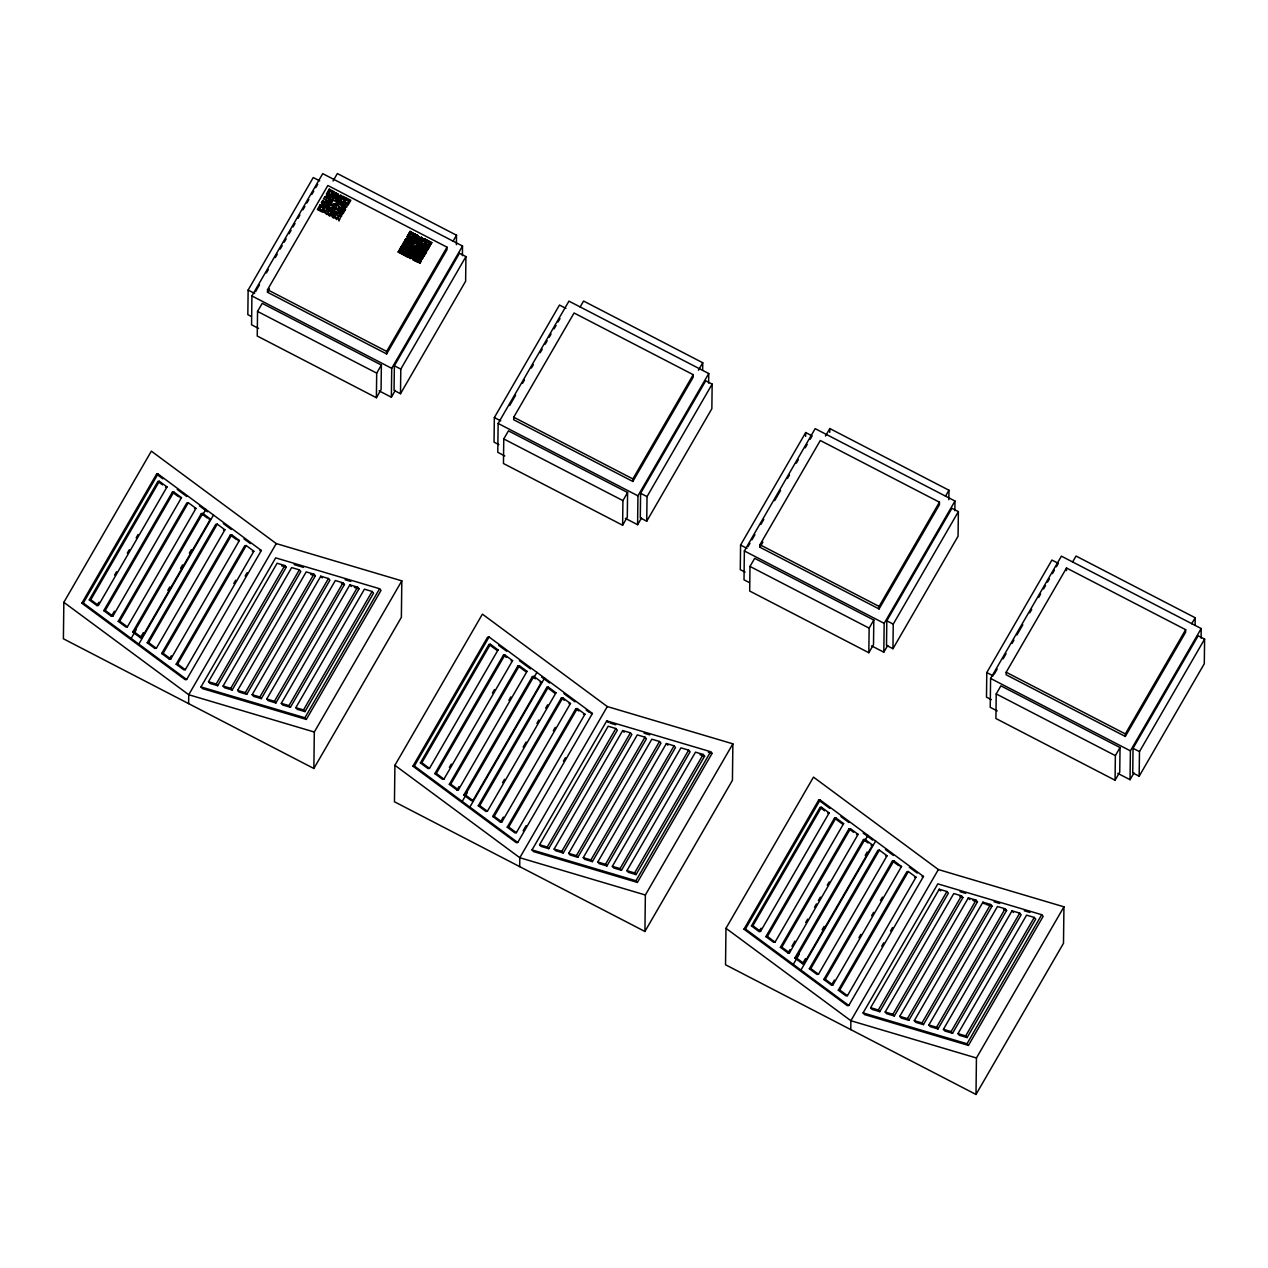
<?xml version="1.0" encoding="UTF-8"?>
<svg xmlns="http://www.w3.org/2000/svg" width="1268" height="1268" viewBox="0 0 1268 1268"><rect width="100%" height="100%" fill="white"/><g stroke="black" fill="none" stroke-linecap="round" stroke-linejoin="round"><path stroke-width="1.5" d="M63.844 602.316L63.4 638.787L313.862 768.487L401.37 617.31L401.813 580.855L276.25 543.576L151.352 451.154L63.844 602.316L188.742 694.737L314.305 732.016L313.862 768.487M188.631 703.629L188.742 694.737L276.25 543.576M319.694 180.88L313.244 177.552L248.132 290.055L247.831 314.638L251.048 316.318M462.408 255.661L462.519 246.04L322.722 173.637L251.92 295.935L251.571 324.798L258.561 328.428M257.547 311.421L257.245 336.02L376.39 397.724L381.066 389.641L381.367 365.041L262.222 303.337L257.547 311.421L376.691 373.125L376.39 397.724M267.485 292.258L267.516 289.722L327.841 185.493L447.002 247.181L446.97 249.717L386.629 353.946L267.485 292.258L269.45 288.835M386.629 353.946L386.661 351.41L447.002 247.181M379.132 390.861L391.368 397.201L391.717 368.338L462.519 246.04M394.364 365.786L394.063 390.37L400.498 393.714L465.625 281.211L465.927 256.611L459.491 253.283L394.364 365.786L400.799 369.115L400.498 393.714M398.279 252.126L401.132 246.864L406.346 249.907L403.493 254.836L398.279 252.126L401.132 246.864M399.436 251.809L401.465 247.942L405.189 250.224L403.161 253.743L399.436 251.809L401.465 247.942M400.577 251.492L401.813 249.035L404.032 250.541L402.812 252.649L400.577 251.492L401.813 249.035M394.903 765.301L394.459 801.772L644.921 931.473L732.428 780.311L732.872 743.841L607.309 706.561L482.411 614.14L394.903 765.301L519.801 857.723L645.364 895.002L644.921 931.473M405.665 247.72L404.92 246.991L405.665 247.72L406.077 246.674L404.587 245.897L403.018 247.276L401.94 245.453L403.842 245.517L402.352 244.74M402.812 252.649L404.048 250.192M403.906 244.074C407.155 246.277 403.763 242.267 403.509 244.772L403.573 242.632L405.063 243.408L403.842 245.865M403.018 247.276L403.43 246.214L401.94 245.453M403.161 253.743L405.189 249.875M403.493 254.836L406.346 249.558M403.509 244.772L403.906 243.725M402.764 244.391L403.573 242.632M406.283 241.649C408.058 242.553 405.871 240.365 405.871 242.346L404.381 241.57L405.617 239.113L405.95 240.555L411.165 243.25L410.341 244.661L406.616 242.727L410.341 244.661M404.651 254.171L405.395 254.9L405.459 252.76L406.949 253.869L405.459 252.76M407.488 249.59C400.656 247.292 408.312 247.45 407.091 250.287L411.561 252.601L412.782 250.493L412.037 249.764C410.515 252.078 417.014 252.332 411.624 250.462M404.587 245.897L406.077 247.022M404.999 245.548L405.744 245.929L405.395 244.502M404.983 255.597L407.963 257.15L404.983 255.597L405.395 254.551M404.381 241.57L405.617 239.113M408.787 245.691C400.91 242.236 412.988 244.962 407.155 248.496L406.822 247.054L409.057 248.211L406.822 247.054M405.792 254.186L406.537 254.583L405.792 254.186L407.424 251.032L408.169 251.761L407.424 251.032M405.871 242.346L406.283 241.3M405.95 240.555L406.362 239.509M406.14 255.28L407.63 256.057L406.14 255.28L406.553 254.234M406.885 245.612L406.14 244.882L410.547 249.336M409.199 244.978L406.22 243.091L409.199 244.978L411.228 241.11L406.759 238.796L407.583 237.401L409.057 238.511L407.583 237.401M406.489 246.325L406.885 245.263M411.228 241.459L406.759 238.796M407.091 250.287L407.504 249.241M407.234 236.656L410.087 231.378L415.302 234.422L412.449 239.351L407.234 236.656L410.087 231.378M407.155 248.496L408.787 245.342M408.851 253.949L407.361 252.823L408.851 253.949L408.914 251.809L410.404 252.57L409.184 255.026L408.439 254.297L409.184 255.026M407.63 245.659L409.12 246.42L407.9 248.544L409.39 249.653L407.9 248.877L409.12 246.769L407.63 245.659L409.263 242.838L411.498 243.995L409.263 242.838M407.836 240.619L408.581 241.015L407.836 240.619L409.073 238.162M408.233 249.97L409.722 250.747L408.233 249.97L409.057 248.211M408.391 236.339L410.436 232.472L414.145 234.754L412.116 238.257L408.391 236.339L410.436 232.472M407.963 257.15L408.787 255.391L411.355 257.99L409.453 257.911L410.943 258.688M408.502 252.855L408.914 251.809M409.12 256.833L409.532 255.771M411.64 240.762L409.406 239.256L411.64 240.762L412.052 239.715L410.087 241.427L411.561 242.553C411.371 240.001 414.287 241.697 412.385 241.142M409.548 236.022L410.769 233.566L413.003 235.071L411.783 237.179L409.548 236.022L410.769 233.566M409.532 245.723L411.434 246.135L409.944 245.025M409.865 247.165L411.355 247.926L409.865 247.165L410.277 246.103M409.722 250.747L410.135 249.701L410.467 251.127L413.447 252.681L413.859 251.619M411.006 256.897L410.277 256.168L411.006 256.897L410.674 255.454L411.418 255.851M410.467 251.127L410.88 250.081M413.051 253.029L414.541 254.155L413.051 253.029L412.227 254.789L410.737 254.012L411.149 252.966L411.894 253.695L411.149 252.966M410.959 248.639L406.489 245.976M411.086 245.041L412.576 245.818L411.086 245.041L411.498 243.995M411.165 243.25L405.95 240.207M410.071 241.776L411.308 239.319M411.355 257.99L409.12 256.485M411.561 242.553L412.385 240.793M414.874 255.233C416.76 254.694 412.607 256.168 412.845 258.751L411.767 256.928L413.384 254.123L414.129 254.852L412.908 256.96L415.143 258.117L415.555 257.071L414.81 256.691L413.178 259.845L414.668 260.622L414.335 259.179L415.08 259.56M411.561 252.601L412.782 250.145M411.91 243.646L412.655 244.027L412.322 242.584L413.051 243.329L412.322 242.584M411.783 237.179L413.003 234.723M411.624 250.81L412.037 249.764M414.065 246.594C417.806 248.385 412.433 244.375 412.845 248.702L412.924 246.563L411.355 247.577M412.116 238.257L414.161 234.406M412.1 258.371L411.767 256.928M412.227 254.789L410.753 253.663M411.355 247.926L412.179 246.182M412.449 239.351L415.302 234.089M412.845 248.702L414.081 246.246M412.1 248.322L412.924 246.563M412.797 240.096C414.446 241.823 411.276 239.177 414.018 237.988L415.508 239.097L414.018 237.988M412.845 258.751L414.874 254.884M412.908 256.96L414.129 254.503M413.194 249.447L415.08 249.859L413.606 248.734M411.751 257.277L413.384 254.123M413.447 252.681L410.483 250.779M413.526 250.874L414.271 251.27L413.939 249.828M413.939 240.127L415.429 240.888L413.939 240.127L414.351 239.081L415.841 239.842L415.429 240.888M415.016 241.602C414.145 239.398 415.191 244.787 412.576 245.818M414.351 239.081L415.841 240.191M414.541 254.155L415.841 249.891L417.251 252.808L420.564 255.439L420.643 253.299M414.414 247.339L415.159 248.068L415.222 245.929M415.571 236.957L415.159 238.019L414.826 236.577M414.747 248.766L416.982 249.923L414.747 248.766L415.159 247.72M414.668 260.622L413.178 259.496M415.476 259.211L414.747 258.482L415.476 259.211L416.3 257.452L416.221 259.591L420.691 261.905L420.358 260.479L421.103 261.208M413.178 259.845L414.81 256.691M424.178 240.857L420.453 238.574L424.178 240.857C425.366 238.004 421.024 239.478 421.467 242.188L421.531 240.397L419.296 239.24L419.375 237.1L416.918 241.316L417.663 242.061L418.488 240.651L416.253 239.493L416.649 238.432L416.506 242.378L414.953 243.393L415.365 242.346L417.188 244.55L418.012 242.79L419.486 243.916L418.012 242.79M415.143 258.117L412.908 256.611M414.953 243.393L415.365 242.346M419.28 259.338C421.198 259.1 417.346 259.449 417.647 262.159L415.413 261.002L415.825 259.956L417.315 261.065L415.825 259.956M415.619 255.629L415.761 251.698M415.682 253.838L415.349 252.395M415.698 243.773L416.522 242.029M415.983 236.609L416.728 236.989L416.792 234.849L417.537 235.579L416.792 234.849M415.952 256.707L418.186 257.864L415.952 256.707L417.188 254.25L419.423 255.407L418.186 257.864M414.192 253.061L415.841 249.891M416.173 251.333L416.586 250.287M416.3 247.751L417.79 248.528L416.3 247.751L417.933 244.581L419.423 245.707L417.933 244.581M417.869 246.721C413.923 244.534 420.58 246.769 416.649 248.845L416.982 249.923M416.316 237.702L417.061 238.083L416.728 236.641M416.221 259.591L417.045 257.848M416.443 244.169L416.855 243.107M416.253 239.493L416.649 238.432M416.649 248.845L417.869 246.388M418.266 246.024L416.792 244.898L418.266 246.024L418.345 243.884L419.09 244.613M417.124 236.292L418.614 237.068L417.124 236.292L417.537 235.246M417.109 256.39L417.854 256.786L417.521 255.343L417.854 256.786M417.188 254.25L419.407 255.756M417.251 252.808L417.663 251.761L416.173 250.985M415.761 241.982L417.394 238.828M417.663 242.061L418.488 240.302L416.253 239.145M417.647 262.159L419.28 259.005M416.506 252.427L417.727 249.97L419.549 252.173L419.962 251.127L418.408 252.491L419.898 253.267C419.882 251.286 422.07 253.473 420.294 252.554M418.06 251.397L418.472 250.351M418.202 247.815L421.182 249.368L417.79 248.528M417.061 238.083L418.281 235.626L418.614 237.068M418.408 252.491L419.898 253.267M418.408 242.442L422.133 244.375L418.408 242.442L419.629 239.985L422.624 241.522L420.5 247.181L419.771 246.452L420.5 247.181M418.931 258.26L419.676 258.64L418.931 258.26L417.315 261.065M419.074 254.678L419.486 253.616L417.251 252.459M419.296 239.24L420.12 237.481M416.918 241.665L419.375 237.1M419.137 262.936L419.882 263.316L419.549 261.874L419.882 263.316M419.296 248.94L420.025 249.685L419.771 246.452M419.28 249.289L419.359 247.149M419.549 252.173L418.075 251.048M419.629 250.382L422.609 251.92L419.629 250.382L420.041 249.336M419.629 239.985L422.609 241.871M420.088 257.943L422.323 259.1L419.676 258.64M419.486 243.916L421.055 242.553L419.423 245.707M420.5 256.881C424.447 259.084 417.774 256.849 421.721 254.773L423.956 256.279L421.721 254.773M420.564 255.439L420.976 254.392M423.354 252.316C425.113 253.22 422.941 251.032 422.941 253.014L420.707 251.857L421.927 249.4L422.672 250.129L421.927 249.4M422.26 250.842C418.329 248.639 424.986 250.874 421.039 252.95M420.722 241.808L421.531 240.048L419.296 238.891M420.691 261.905L421.103 260.859M420.976 244.692L422.624 241.522M421.245 247.561L422.735 248.338L421.245 247.561L423.29 243.71L422.133 244.027M422.751 238.289L421.261 237.164L422.339 238.986M421.467 242.188L423.1 239.034M421.388 254.028L421.8 252.982L422.878 254.805L422.545 253.362M423.147 247.64L422.402 246.895L422.735 248.338M423.132 257.689L422.402 256.96L422.323 259.1M422.133 244.375L422.545 243.313M425.731 239.478L424.511 241.934L423.021 240.825L424.241 238.717L425.731 239.478L424.241 238.717M422.941 253.014L423.354 251.967M422.672 250.129L423.829 249.463L422.609 251.92M424.701 246.61L423.227 245.501L424.701 246.61L423.48 248.718L425.715 249.875L426.539 248.132L428.029 248.893L427.205 250.652L426.476 249.923L427.205 250.652M423.274 254.107L424.019 254.488L423.686 253.045L425.176 253.822L423.956 256.279M423.48 248.718L424.717 246.261M423.686 253.045L425.176 254.171M423.623 245.136L428.838 247.846L423.623 245.136L426.476 239.874L431.691 242.568L428.838 247.846M423.766 251.254C424.637 253.457 423.591 248.068 426.206 247.038L425.462 246.658C422.323 249.225 430.423 250.335 424.637 248.052M424.511 241.934L423.021 240.825M430.549 242.885L428.505 246.753L424.78 244.819L426.825 240.952L430.534 243.234L426.825 240.952M424.843 253.077L425.588 253.473L425.319 250.24L424.907 251.286L426.397 252.063L425.588 253.473M424.907 251.286L426.397 252.063M424.637 248.401L425.462 246.658M425.715 249.875L423.496 248.385M429.392 243.202L428.172 245.659L425.937 244.153L427.157 242.045L429.392 243.202L427.157 242.045M423.75 251.603L426.206 247.038M426.476 239.874L431.691 242.917M426.539 248.132L428.029 249.241M428.172 245.659L425.937 244.153M428.505 246.753L424.78 244.47M456.401 244.692L456.512 235.23L337.367 173.542L333.024 181.039M565.908 308.378L559.473 305.049L494.346 417.552L494.044 442.152L498.879 444.656M708.638 383.158L708.749 373.537L568.936 301.134L498.134 423.449L497.785 452.311L504.775 455.925M503.761 438.934L503.459 463.517L622.62 525.221L627.295 517.138L627.597 492.539L508.452 430.851L503.761 438.934L622.921 500.622L622.62 525.221M513.73 417.22L513.699 419.756L632.843 481.46L693.184 377.23L693.216 374.694L574.071 312.99L513.73 417.22L632.875 478.924L632.843 481.46M519.69 866.63L519.801 857.723L607.309 706.561M625.362 518.358L637.598 524.698L637.947 495.836L708.749 373.537M640.594 493.284L640.292 517.883L646.728 521.211L711.855 408.708L712.156 384.109L705.721 380.78L640.594 493.284L647.029 496.612L646.728 521.211M702.646 370.304L702.741 362.743L583.581 301.039L580.11 307.046M725.978 928.303L725.534 964.758L975.995 1094.458L1063.487 943.297L1063.947 906.826L938.368 869.547L813.485 777.125L725.978 928.303L850.876 1020.724L976.439 1057.987L975.995 1094.458M810.157 439.299L812.138 435.891L805.703 432.546L740.575 545.05L740.274 569.649L745.093 572.153M954.852 510.655L954.978 501.034L815.165 428.647L744.364 550.946L744.015 579.809L749.261 582.519M749.99 566.431L749.689 591.031L868.834 652.719L873.509 644.635L873.81 620.052L754.666 558.348L749.99 566.431L869.135 628.135L868.834 652.719M759.928 547.253L759.96 544.717L820.301 440.487L939.445 502.191L939.414 504.727L879.073 608.957L759.928 547.253L762.892 542.133M805.655 436.335L805.703 432.546M829.763 432.325L829.811 428.552L948.955 490.24L948.844 499.703M850.765 1029.616L850.876 1020.724L938.368 869.547M879.073 608.957L879.104 606.421L939.445 502.191M871.591 645.872L883.812 652.196L884.176 623.349L954.978 501.034M886.808 620.781L886.506 645.38L892.957 648.709L958.069 536.206L958.37 511.622L951.935 508.278L886.808 620.781L893.243 624.125L892.957 648.709M1056.387 566.796L1058.352 563.388L1051.917 560.06L986.789 672.563L986.488 697.162L991.322 699.651M1201.081 638.169L1201.192 628.548L1061.395 556.145L990.593 678.443L990.229 707.306L997.219 710.936M996.22 693.929L995.919 718.528L1115.063 780.232L1119.739 772.149L1120.04 747.549L1000.896 685.845L996.22 693.929L1115.365 755.633L1115.063 780.232M1006.174 672.23L1006.142 674.766L1125.302 736.454L1185.628 632.225L1185.659 629.689L1066.515 568.001L1006.174 672.23L1125.334 733.918L1125.302 736.454M1066.483 570.537L1066.515 568.001M1117.805 773.369L1130.042 779.709L1130.39 750.846L1201.192 628.548M1133.037 748.294L1132.736 772.878L1139.171 776.222L1204.299 663.719L1204.6 639.12L1198.165 635.791L1133.037 748.294L1139.472 751.623L1139.171 776.222M1195.09 625.314L1195.185 617.754L1076.041 556.05L1072.57 562.041M255.55 291.672L259.496 284.856M266.407 272.921L268.372 269.513M275.283 257.594L277.264 254.171M280.212 249.067L282.193 245.659M284.159 242.251L286.14 238.844M289.104 233.724L291.069 230.316M293.051 226.909L295.016 223.501M297.98 218.381L299.945 214.974M302.909 209.854L304.891 206.446M306.856 203.038L308.837 199.631M311.785 194.511L313.767 191.103M315.748 187.696L317.713 184.288M81.849 603.188L156.55 474.153L158.009 473.978L261.351 550.471L186.65 679.505L185.191 679.68L81.849 603.188L83.308 603.029L186.65 679.505M83.308 603.029L158.009 473.978M89.299 599.923L157.898 481.444L159.356 481.269L167.011 486.944L98.413 605.422L96.954 605.597L89.299 599.923L90.773 599.764L98.413 605.422M90.773 599.764L159.356 481.269M96.954 605.597L98.92 602.205M114.595 575.117L116.545 571.741M127.323 553.117L129.288 549.726M136.151 537.886L138.101 534.494M103.786 610.637L172.369 492.158L173.827 491.984L181.482 497.658L112.9 616.137L111.425 616.296L103.786 610.637L105.244 610.479L112.9 616.137M105.244 610.479L173.827 491.984M111.425 616.296L114.374 611.224M118.257 621.352L186.856 502.873L188.314 502.699L195.969 508.373L127.371 626.852L125.912 627.01L118.257 621.352L119.715 621.193L127.371 626.852M119.715 621.193L188.314 502.699M132.744 632.066L201.327 513.588L202.785 513.413L210.44 519.072L141.857 637.566L140.383 637.725L132.744 632.066L134.202 631.908L141.857 637.566M134.202 631.908L202.785 513.413M131.159 638.438L136.072 629.942M202.912 514.491L205.86 509.387M140.383 637.725L143.332 632.653M167.82 590.333L169.785 586.957M180.563 568.333L182.529 564.942M189.376 553.102L191.341 549.71M138.814 644.096L213.499 515.062M147.215 642.781L215.798 524.302L217.272 524.128L224.912 529.786L156.329 648.281L154.87 648.439L147.215 642.781L148.673 642.622L156.329 648.281M148.673 642.622L217.272 524.128M161.686 653.495L230.285 535.017L231.743 534.842L239.398 540.501L170.8 658.995L169.341 659.154L161.686 653.495L163.16 653.337L170.8 658.995M163.16 653.337L231.743 534.842M406.759 239.145L407.567 237.734M403.842 245.517L405.063 243.408M405.808 244.138L406.22 243.091M406.616 242.727L407.028 241.681M404.508 248.037L404.92 246.991M405.744 245.929L406.14 244.882M408.581 241.015L409.406 239.256M407.63 246.008L409.263 243.187M409.199 244.629L411.228 241.11M169.341 659.154L171.307 655.778M410.356 244.312L411.165 242.901M404.651 254.503L405.459 253.109M412.782 240.444L414.018 238.336M413.13 241.538L413.542 240.476M406.949 253.869L407.361 252.823M408.169 251.761L409.39 249.305M409.802 248.956L411.434 245.786M412.655 244.027L413.067 242.981M414.271 241.221L415.508 238.749M412.591 245.469L415.032 241.253M417.061 237.734L418.281 235.626M407.63 255.708L408.439 254.297M407.63 256.057L408.439 254.646M407.963 256.802L408.787 255.391M409.184 254.694L410.404 252.57M414.414 247.688L415.222 246.277M409.453 257.911L410.277 256.168M410.674 255.803L411.894 253.346M415.555 247.371L415.967 246.309M416.379 245.96L416.792 244.898M420.453 238.923L421.261 237.164M414.271 251.27L415.096 249.511M418.345 244.233L421.61 238.257M418.281 245.675L419.09 244.264M419.502 243.567L420.31 242.156M176.173 664.21L244.756 545.716L246.23 545.557L253.869 551.215L185.287 669.71L183.828 669.869L176.173 664.21L177.631 664.036L185.287 669.71M419.423 245.358L421.055 242.553M177.631 664.036L246.23 545.557M416.506 252.078L417.727 249.97M423.021 241.174L424.241 239.066M415.619 255.28L416.443 253.869M420.516 246.832L421.737 244.724M414.335 259.528L414.747 258.482M420.77 250.065L421.182 249.019M422.402 247.244L423.227 245.501M420.707 251.857L421.927 249.748M424.78 244.819L426.809 241.3M418.202 257.515L419.423 255.407M421.055 252.601L422.276 250.493M425.937 244.502L427.157 242.394M417.315 260.717L418.947 257.911M422.609 251.571L423.829 249.463M420.5 257.23L421.721 255.122M420.025 259.734L422.878 254.456M424.098 252.697L424.511 251.65M420.358 260.828L421.99 257.658M422.387 257.309L424.035 254.139M426.46 250.272L426.872 249.225M233.787 583.549L235.753 580.158M422.323 258.751L423.147 257.341M423.956 255.93L425.176 253.822M425.588 253.124L426.397 251.714M427.221 250.303L428.029 248.893M428.838 247.498L431.691 242.568M245.152 576.1L247.117 572.708M376.691 373.125L381.367 365.041M453.041 241.237L456.512 235.23M200.978 686.923L275.679 557.872L379.592 588.732L381.018 590.397L306.317 719.431L202.405 688.587L200.978 686.923L304.891 717.767L306.317 719.431M208.507 681.74L277.106 563.246L284.793 565.528L286.235 567.192L217.652 685.687L209.949 683.404L208.507 681.74L216.21 684.023L217.652 685.687M216.21 684.023L284.793 565.528M400.799 369.115L465.927 256.611M223.073 686.051L291.656 567.573L299.343 569.855L300.785 571.519L232.202 690.014L224.515 687.716L223.073 686.051L230.76 688.334L232.202 690.014M391.368 397.201L395.299 390.401M230.76 688.334L299.343 569.855M237.623 690.378L306.206 571.884L313.909 574.166L315.352 575.846L246.753 694.325L239.066 692.043L237.623 690.378L245.31 692.661L246.753 694.325M245.31 692.661L313.909 574.166M252.173 694.69L320.772 576.211L328.46 578.493L329.902 580.158L261.319 698.652L253.616 696.37L252.173 694.69L259.877 696.988L261.319 698.652M259.877 696.988L328.46 578.493M266.74 699.017L335.323 580.538L343.01 582.82L344.452 584.485L275.869 702.963L268.182 700.681L266.74 699.017L274.427 701.299L275.869 702.963M274.427 701.299L343.01 582.82M281.29 703.344L349.873 584.849L357.576 587.132L359.018 588.812L290.42 707.29L282.732 705.008L281.29 703.344L288.977 705.626L290.42 707.29M288.977 705.626L357.576 587.132M295.84 707.655L364.439 589.176L372.126 591.459L373.569 593.123L304.986 711.617L297.283 709.335L295.84 707.655L303.543 709.937L304.986 711.617M303.543 709.937L372.126 591.459M304.891 717.767L379.592 588.732M314.305 732.016L401.813 580.855M509.673 405.538L515.585 395.315M522.495 383.38L524.461 379.972M531.371 368.037L533.352 364.629M540.247 352.71L542.229 349.286M545.192 344.183L547.158 340.775M549.139 337.367L551.104 333.959M554.068 328.84L556.05 325.432M558.015 322.024L559.996 318.617M412.908 766.173L487.609 637.138L489.068 636.98L592.425 713.456L517.724 842.491L516.266 842.665L412.908 766.173L414.367 766.015L517.724 842.491M414.367 766.015L489.068 636.98M420.374 762.924L488.957 644.429L490.415 644.271L498.07 649.929L429.487 768.408L428.013 768.582L420.374 762.924L421.832 762.75L429.487 768.408M421.832 762.75L490.415 644.271M434.845 773.639L503.428 655.144L504.902 654.985L512.557 660.644L443.959 779.123L442.5 779.297L434.845 773.639L436.303 773.464L443.959 779.123M436.303 773.464L504.902 654.985M449.363 767.441L451.313 764.065M492.475 692.962L494.425 689.586M449.332 784.337L517.915 665.859L519.373 665.7L527.028 671.358L458.445 789.837L456.971 790.012L449.332 784.337L450.79 784.179L458.445 789.837M450.79 784.179L519.373 665.7M632.875 478.924L693.216 374.694M622.921 500.622L627.597 492.539M698.399 370.24L702.741 362.743M456.971 790.012L458.937 786.62M508.912 700.301L510.861 696.909M463.803 795.052L532.386 676.573L533.86 676.415L541.499 682.073L472.916 800.552L471.458 800.726L463.803 795.052L465.261 794.893L472.916 800.552M465.261 794.893L533.86 676.415M462.218 801.424L467.131 792.944M533.971 677.477L536.919 672.389M647.029 496.612L712.156 384.109M469.873 807.082L544.574 678.047M637.598 524.698L641.529 517.899M478.274 805.766L546.873 687.288L548.331 687.113L555.986 692.788L487.387 811.266L485.929 811.441L478.274 805.766L479.748 805.608L487.387 811.266M479.748 805.608L548.331 687.113M502.588 782.657L504.553 779.281M523.161 747.106L526.109 742.034M536.887 723.41L538.837 720.034M545.7 708.178L547.665 704.802M492.761 816.481L561.344 698.002L562.802 697.828L570.457 703.502L501.874 821.981L500.416 822.155L492.761 816.481L494.219 816.323L501.874 821.981M494.219 816.323L562.802 697.828M500.416 822.155L503.348 817.067M553.323 730.748L555.273 727.356M507.232 827.196L575.831 708.717L577.289 708.543L584.944 714.217L516.345 832.696L514.887 832.854L507.232 827.196L508.706 827.037L516.345 832.696M508.706 827.037L577.289 708.543M523.145 830.778L526.093 825.69M563.436 761.165L565.401 757.773M532.037 849.909L606.738 720.874L710.651 751.718L712.093 753.382L637.392 882.417L533.479 851.573L532.037 849.909L635.95 880.753L637.392 882.417M539.582 844.726L608.164 726.231L615.852 728.529L617.294 730.194L548.711 848.672L541.024 846.39L539.582 844.726L547.269 847.008L548.711 848.672M547.269 847.008L615.852 728.529M554.132 849.053L622.715 730.558L630.418 732.841L631.86 734.505L563.261 852.999L555.574 850.717L554.132 849.053L561.819 851.335L563.261 852.999M561.819 851.335L630.418 732.841M568.682 853.364L637.281 734.885L644.968 737.168L646.411 738.832L577.828 857.311L570.125 855.028L568.682 853.364L576.385 855.646L577.828 857.311M747.993 546.682L749.974 543.275M751.94 539.867L754.904 534.747M760.816 524.524L763.78 519.404M774.637 500.654L780.565 490.431M787.46 478.496L789.441 475.088M796.352 463.153L798.317 459.745M805.228 447.826L807.193 444.402M576.385 855.646L644.968 737.168M825.468 436.049L829.811 428.552M583.248 857.691L651.831 739.196L659.534 741.479L660.961 743.159L592.378 861.638L584.691 859.355L583.248 857.691L590.936 859.973L592.378 861.638M590.936 859.973L659.534 741.479M597.799 862.002L666.382 743.524L674.085 745.806L675.527 747.47L606.928 865.965L599.241 863.682L597.799 862.002L605.486 864.285L606.928 865.965M605.486 864.285L674.085 745.806M612.349 866.329L680.948 747.851L688.635 750.133L690.077 751.797L621.494 870.276L613.791 867.994L612.349 866.329L620.052 868.612L621.494 870.276M620.052 868.612L688.635 750.133M626.915 870.656L695.498 752.162L703.201 754.444L704.628 756.124L636.045 874.603L628.357 872.321L626.915 870.656L634.602 872.939L636.045 874.603M634.602 872.939L703.201 754.444M635.95 880.753L710.651 751.718M645.364 895.002L732.872 743.841M869.135 628.135L873.81 620.052M945.484 496.248L948.955 490.24M893.243 624.125L958.37 511.622M883.812 652.196L887.759 645.412M743.967 929.175L818.668 800.124L820.127 799.965L923.484 876.442L848.783 1005.492L847.325 1005.651L743.967 929.175L745.441 929L848.783 1005.492M745.441 929L820.127 799.965M751.433 925.909L820.016 807.415L821.49 807.256L829.145 812.915L760.546 931.409L759.088 931.568L751.433 925.909L752.891 925.735L760.546 931.409M752.891 925.735L821.49 807.256M759.088 931.568L761.038 928.192M765.904 936.624L834.502 818.129L835.961 817.971L843.616 823.629L775.033 942.124L773.559 942.283L765.904 936.624L767.378 936.45L775.033 942.124M767.378 936.45L835.961 817.971M780.391 947.339L848.974 828.844L850.448 828.686L858.087 834.344L789.504 952.839L788.046 952.997L780.391 947.339L781.849 947.164L789.504 952.839M781.849 947.164L850.448 828.686M788.046 952.997L789.996 949.605M791.961 946.229L794.893 941.141M805.671 922.533L807.637 919.141M814.5 907.302L816.449 903.91M818.415 900.518L820.38 897.142M827.227 885.286L829.193 881.91M794.862 958.053L863.46 839.559L864.919 839.4L872.574 845.059L803.975 963.553L802.517 963.712L794.862 958.053L796.336 957.879L803.975 963.553M796.336 957.879L864.919 839.4M793.293 964.409L799.189 954.233M865.03 840.462L867.978 835.374M802.517 963.712L805.465 958.64M822.108 929.856L824.073 926.48M865.236 855.377L867.185 852.001M800.932 970.083L875.633 841.033M809.349 968.768L877.931 850.273L879.39 850.115L887.045 855.773L818.462 974.252L817.004 974.426L809.349 968.768L810.807 968.594L818.462 974.252M810.807 968.594L879.39 850.115M994.223 674.196L997.171 669.076M1003.099 658.853L1006.063 653.733M1011.975 643.51L1013.956 640.102M1016.92 634.983L1022.832 624.759M1029.743 612.824L1031.708 609.417M1038.619 597.482L1040.6 594.074M1043.548 588.954L1045.529 585.547M1047.511 582.139L1049.476 578.731M1052.44 573.611L1054.405 570.204M823.82 979.482L892.418 860.988L893.877 860.829L901.532 866.488L832.933 984.967L831.475 985.141L823.82 979.482L825.278 979.308L832.933 984.967M825.278 979.308L893.877 860.829M831.475 985.141L834.407 980.053M858.911 937.749L860.877 934.357M871.655 915.734L873.604 912.358M880.467 900.502L882.433 897.126M838.306 990.197L906.889 871.702L908.348 871.544L916.003 877.202L847.42 995.681L845.946 995.855L838.306 990.197L839.765 990.023L847.42 995.681M839.765 990.023L908.348 871.544M881.735 946.229L883.701 942.837M890.58 930.95L892.545 927.542M863.096 1012.91L937.797 883.859L1041.71 914.703L1043.152 916.368L968.451 1045.418L864.538 1014.574L863.096 1012.91L967.009 1043.754L968.451 1045.418M870.64 1007.711L939.223 889.233L946.927 891.515L948.369 893.179L879.77 1011.674L872.083 1009.376L870.64 1007.711L878.328 1009.994L879.77 1011.674M878.328 1009.994L946.927 891.515M885.191 1012.038L953.79 893.544L961.477 895.826L962.919 897.506L894.336 1015.985L886.633 1013.703L885.191 1012.038L892.894 1014.321L894.336 1015.985M892.894 1014.321L961.477 895.826M899.757 1016.35L968.34 897.871L976.043 900.153L977.47 901.817L908.887 1020.312L901.199 1018.03L899.757 1016.35L907.444 1018.648L908.887 1020.312M907.444 1018.648L976.043 900.153M914.307 1020.677L982.906 902.198L990.593 904.48L992.036 906.145L923.437 1024.623L915.75 1022.341L914.307 1020.677L921.995 1022.959L923.437 1024.623M921.995 1022.959L990.593 904.48M928.858 1025.004L997.456 906.509L1005.144 908.791L1006.586 910.472L938.003 1028.95L930.3 1026.668L928.858 1025.004L936.561 1027.286L938.003 1028.95M936.561 1027.286L1005.144 908.791M943.424 1029.315L1012.007 910.836L1019.71 913.119L1021.136 914.783L952.553 1033.277L944.866 1030.995L943.424 1029.315L951.111 1031.597L952.553 1033.277M951.111 1031.597L1019.71 913.119M1125.334 733.918L1185.659 629.689M1115.365 755.633L1120.04 747.549M1191.714 623.745L1195.185 617.754M957.974 1033.642L1026.573 915.147L1034.26 917.446L1035.702 919.11L967.104 1037.589L959.416 1035.306L957.974 1033.642L965.677 1035.924L967.104 1037.589M965.677 1035.924L1034.26 917.446M967.009 1043.754L1041.71 914.703M1139.472 751.623L1204.6 639.12M1130.042 779.709L1133.972 772.909M976.439 1057.987L1063.947 906.826M165.537 487.102L167.011 486.944M180.024 497.817L181.482 497.658M194.495 508.531L195.969 508.373M208.982 519.246L210.44 519.072M223.453 529.961L224.912 529.786M237.94 540.675L239.398 540.501M252.411 551.39L253.869 551.215M259.892 550.629L261.351 550.471M498.07 649.929L496.612 650.088L488.957 644.429M511.083 660.802L512.557 660.644M527.028 671.358L525.57 671.517L517.915 665.859M540.041 682.232L541.499 682.073M555.986 692.788L554.528 692.946L546.873 687.288M568.999 703.661L570.457 703.502M583.47 714.375L584.944 714.217M590.967 713.615L592.425 713.456M827.671 813.089L829.145 812.915M843.616 823.629L842.158 823.804L834.502 818.129M856.629 834.518L858.087 834.344M871.1 845.233L872.574 845.059M885.587 855.932L887.045 855.773M900.058 866.646L901.532 866.488M914.545 877.361L916.003 877.202M922.026 876.616L923.484 876.442M294.113 564.593L303.559 567.398M345.134 579.73L350.792 581.426M281.623 565.829L286.235 567.192M310.723 574.467L315.352 575.846M341.377 583.565L344.452 584.485M354.39 587.433L359.018 588.812M610.066 723.093L615.741 724.773M644.081 733.189L649.739 734.869M708.305 752.257L712.093 753.382M700.015 754.745L704.628 756.124M960.019 891.689L965.693 893.385M994.033 901.786L999.707 903.482M1024.259 910.773L1029.933 912.453M959.844 896.587L962.919 897.506M972.857 900.454L977.47 901.817M985.87 904.322L992.036 906.145M1003.511 909.552L1006.586 910.472M410.087 231.727L415.302 234.422M410.42 232.821L414.145 234.754M423.084 239.383L424.574 240.143M410.769 233.914L413.003 235.071M409.548 235.674L411.783 236.831M408.391 235.991L412.116 237.924M407.234 236.308L412.449 239.002M415.365 242.695L416.855 243.456M410.087 241.427L411.577 242.204M404.397 241.237L405.887 241.998M420.707 251.508L422.941 252.665M403.573 242.981L405.063 243.757M419.074 254.329L420.564 255.09M407.091 249.939L411.561 252.253M401.132 247.197L406.346 249.907M401.465 248.29L405.189 250.224M408.914 252.158L410.404 252.918M401.798 249.384L404.032 250.541M400.593 251.143L402.828 252.3M416.237 259.243L420.707 261.557M399.436 251.46L403.161 253.394M398.279 251.777L403.493 254.488M415.413 260.653L417.647 261.81M267.516 289.722L386.661 351.41M759.96 544.717L879.104 606.421M248.132 290.055L254.567 293.383M494.346 417.552L500.781 420.881M740.575 545.05L747.01 548.394M986.789 672.563L993.224 675.892M251.92 295.935L391.717 368.338M498.134 423.449L637.947 495.836M744.364 550.946L884.176 623.349M990.593 678.443L1130.39 750.846M818.668 800.124L829.811 808.366M840.938 816.608L848.878 822.488M863.191 833.076L872.733 840.129M885.46 849.544L893.401 855.44M909.299 867.201L917.255 873.081M820.016 807.415L824.612 810.823M848.974 828.844L853.57 832.252M863.46 839.559L868.041 842.966M892.418 860.988L898.536 865.521M498.736 645.38L506.693 651.261M519.404 660.676L530.547 668.902M541.674 677.144L549.615 683.024M563.927 693.612L575.054 701.854M586.196 710.096L589.366 712.442M503.428 655.144L506.503 657.41M532.386 676.573L535.445 678.84M561.344 698.002L564.403 700.269M575.831 708.717L578.89 710.983M156.55 474.153L162.906 478.86M177.219 489.448L186.761 496.501M199.472 505.916L207.429 511.796M223.327 523.573L231.283 529.453M243.995 538.868L250.351 543.576M157.898 481.444L162.478 484.836M172.369 492.158L178.487 496.691M201.327 513.588L207.445 518.105M230.285 535.017L236.403 539.534M1012.007 910.836L1013.449 912.5M982.906 902.198L984.333 903.862M968.34 897.871L969.782 899.535M939.223 889.233L940.666 890.897M666.382 743.524L667.824 745.188M622.715 730.558L624.157 732.222M606.738 720.874L608.18 722.538M349.873 584.849L351.315 586.513M320.772 576.211L322.215 577.875M320.249 204.608L317.396 209.537L322.611 212.232L325.464 207.318L320.249 204.608M321.47 202.5L322.896 205.067L323.705 203.657L325.194 204.433L323.641 205.448L326.621 207.001L326.209 207.698L330.679 210.012L331.899 207.904L331.154 207.524L332.581 210.092L329.601 208.538L329.997 207.841L327.366 207.381L328.174 205.971L325.527 205.527L326.272 205.907L327.905 203.102L324.925 201.549L328.317 202.389L330.346 198.87L325.876 196.556L326.7 195.145L328.19 195.922L326.97 198.03L328.523 197.016L331.17 197.459L329.204 199.187L330.694 199.964L332.248 198.949L333.135 195.748L334.625 196.508L331.709 203.229L328.38 200.598L326.748 203.419L328.238 204.18L327.017 206.288L328.507 207.064L324.925 211.597L326.748 213.468L328.301 212.438L329.522 210.329L328.032 209.569L327.968 211.36L324.576 210.52L323.768 211.914L327.081 214.561L328.65 213.531L330.06 216.099L328.571 215.322L330.536 213.595L330.266 210.726L331.36 212.2L332.168 210.789L333.658 211.566L334.942 207.651L339.681 212.85L339.761 211.059L341.663 211.122L341.995 212.216L336.765 219.57L334.942 217.716L336.432 218.476L339.206 215.354L341.441 216.511L342.804 210.805L344.294 211.582L343.073 213.69L340.838 212.533L339.618 214.641L341.108 215.417L339.824 219.316L335.354 217.002L335.418 215.211L333.452 216.939L333.785 218.033L332.295 217.256L333.928 214.435L334.673 214.831L332.026 214.371L333.246 212.263L332.501 211.883L330.885 214.688L331.962 216.162L333.991 212.644L334.736 213.04L335.56 211.629L334.467 210.155L336.844 207.73L337.193 208.808L339.079 208.887L337.526 209.902L339.016 210.678L341.393 208.253L337.32 205.226L335.434 205.162L337.05 202.341L338.54 203.118L340.173 200.296L338.619 201.327L337.129 200.55L336.305 201.961L335.972 200.867L334.07 200.804L335.64 199.789L335.766 196.191L337.605 198.062L336.781 199.456L336.036 199.076L338.493 194.86L338.413 196.651L340.648 197.808L339.84 199.219L340.585 199.599L342.217 196.794L343.295 198.268L339.57 196.334L340.379 194.923L341.869 195.7L337.462 201.644L337.399 203.435L335.497 203.371L336.987 204.132L336.099 207.334L333.864 206.177L334.34 203.688L334.689 204.766L333.199 204.005L331.962 206.113L331.297 203.942L330.472 205.337L328.983 204.576L329.062 202.785L330.552 203.546L328.919 206.367L329.664 206.747L326.003 203.023L321.882 201.802L322.69 200.392L324.18 201.168L322.96 203.276L321.47 202.5M324.735 196.873L323.514 198.981L326.145 199.441L325.749 200.138L329.474 202.072L330.282 200.661L324.735 196.873M329.204 189.138L326.351 194.067L331.566 196.762L334.419 191.833L329.204 189.138M320.582 205.701L318.553 209.22L322.278 211.154L324.307 207.635L320.582 205.701M329.553 190.232L327.509 193.75L331.233 195.668L333.278 192.15L329.553 190.232M320.931 206.795L319.71 208.903L321.945 210.06L323.166 207.952L320.931 206.795M329.886 191.325L328.666 193.433L330.9 194.59L332.121 192.482L329.886 191.325M333.944 194.337L334.276 195.43L333.944 194.337M331.439 200.344L331.772 201.438L331.439 200.344M333.468 196.825L334.546 198.299L333.468 196.825M335.909 192.609L335.101 194.02L336.178 195.494L338.144 193.766L337.748 194.48L335.909 192.609M332.707 206.494L333.389 208.681L334.197 207.27L332.707 206.494M338.746 197.745L337.526 199.853L342.408 201.453L340.379 204.972L341.869 205.749L342.344 203.26L343.834 204.021L342.614 206.129L344.848 207.286L345.657 205.892L347.147 206.652L345.593 207.683L343.755 205.812L344.579 204.417L345.324 204.798L343.216 210.108L339.824 209.268L341.044 207.159L342.946 207.223L341.726 209.331L338.746 207.793L338.477 204.909L340.854 202.484L340.109 202.103L341.726 199.282L338.746 197.745M343.359 196.477L342.138 198.585L343.628 199.345L344.848 197.237L343.359 196.477M336.305 212.01L335.085 214.118L337.32 215.275L338.54 213.167L336.305 212.01M336.638 213.103L336.971 214.197L336.638 213.103M345.593 197.634L342.74 202.547L347.955 205.257L350.808 200.328L345.593 197.634M345.942 198.711L343.897 202.23L347.622 204.164L349.667 200.645L345.942 198.711M346.275 199.805L345.054 201.913L347.289 203.07L348.51 200.962L346.275 199.805M344.436 208L345.514 209.474L344.706 210.884L344.436 208M338.667 219.633L339 220.727L338.667 219.633"/></g></svg>
